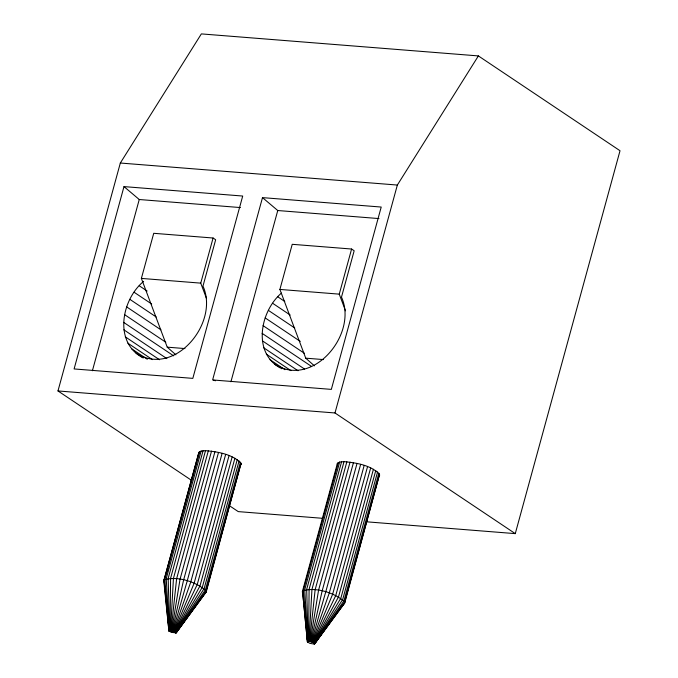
<?xml version="1.0" encoding="UTF-8"?>
<svg xmlns="http://www.w3.org/2000/svg" width="678" height="678" viewBox="0 0 678 678"><rect width="100%" height="100%" fill="white"/><g stroke="black" fill="none" stroke-linecap="round" stroke-linejoin="round"><path stroke-width="1.02" d="M168.873 630.811L170.051 630.354L170.593 578.258L205.51 450.624C217.824 451.828 232.19 454.006 241.063 463.26L206.239 591.894L176.153 632.871L171.271 632.328L168.873 630.811L163.788 580.868L198.917 452.319L201.146 451.048L205.51 450.624M307.38 641.82L308.566 641.363L309.109 589.267L344.026 461.633C356.331 462.837 370.697 465.015 379.578 474.278L344.746 602.903L314.177 644.066L309.778 643.337L307.38 641.82L302.515 590.962C315.397 586.64 334.839 592.708 344.661 601.911L344.746 602.903L314.66 643.88M176.153 632.871L174.678 631.447L170.551 630.379L173.441 578.385L208.358 450.751M314.753 643.736L313.185 642.464L309.058 641.388L311.948 589.394L346.865 461.76M171.102 630.438L176.619 578.732L211.536 451.099M309.609 641.447L315.126 589.741L350.043 462.108M143.117 357.891C113.438 342.712 121.387 299.693 143.617 281.395M279.878 367.722C252.241 352.009 260.428 311.092 281.395 293.133M171.695 630.54L180.034 579.3L214.951 451.667M310.202 641.549L318.541 590.309L353.458 462.676M172.314 630.667L183.594 580.063L218.511 452.429M310.821 641.676L322.109 591.072L357.026 463.438M198.917 452.319L163.788 580.868L164.186 581.936M337.212 464.244L337.432 463.328L339.653 462.057L344.026 461.633M191.645 480.414L57.977 390.943L120.328 163.025L201.358 33.9L478.38 55.918L620.023 150.728L515.272 533.628L366.756 521.823M123.989 186.603L74.105 368.942L192.823 378.375L242.707 196.044L123.989 186.603L139.253 199.518L240.453 207.57M92.403 370.756L139.253 199.518M175.89 354.831L167.237 347.161L141.38 278.412L153.728 233.3L213.087 238.012L215.663 239.741L202.976 286.108C219.706 322.931 174.314 377.866 136.1 353.187M206.282 297.862L200.747 283.133L213.087 238.012M262.496 197.62L212.612 379.951L331.339 389.384L381.214 207.053L262.496 197.62L277.76 210.527L378.968 218.579M199.739 451.582L164.822 579.215L169.051 630.523M166.974 571.724L167.813 568.664M201.146 451.048L166.229 578.681L169.297 630.43M203.086 450.717L168.169 578.359L169.636 630.37M230.918 381.773L277.76 210.527M222.113 453.362L187.196 580.995L172.932 630.828M225.655 454.446L190.738 582.08L173.551 631.023M229.037 455.641L194.12 583.283L174.136 631.226M232.147 456.93L197.23 584.563L174.678 631.447M314.406 365.849L305.744 358.17L279.895 289.43L292.235 244.309L351.594 249.029L354.17 250.75L341.483 297.125C358.221 333.94 312.821 388.875 274.607 364.196M234.91 458.26L199.993 585.894L175.153 631.684M237.249 459.591L202.332 587.224L175.56 631.913L169.381 631.421M239.08 460.896L204.163 588.529L175.882 632.142M240.368 462.133L205.451 589.767L176.102 632.354M241.063 463.26L205.714 592.725L204.603 593.36M345.534 310.838L339.254 294.142L351.594 249.029M515.272 533.628L334.991 412.97L397.35 185.052L478.38 55.918M337.432 463.328L302.295 591.877L302.693 592.945M338.254 462.591L303.337 590.224L307.558 641.532M339.653 462.057L304.736 589.69L307.804 641.439M341.593 461.735L306.676 589.368L308.143 641.388M360.628 464.371L325.711 592.004L311.448 641.846M364.171 465.455L329.254 593.089L312.058 642.032M367.544 466.659L332.627 594.292L312.643 642.236M370.663 467.939L335.746 595.572L313.185 642.464M373.425 469.269L338.508 596.903L313.668 642.693M375.756 470.6L340.839 598.233L314.075 642.922M377.595 471.905L342.678 599.538L314.389 643.151M378.875 473.142L343.958 600.776L314.609 643.363M344.229 603.734L379.578 474.278M240.631 465.091L241.156 464.26M379.146 476.1L379.663 475.27M175.848 632.218L176.983 630.481M175.661 633.057L181.001 625.37M314.177 644.066L316.541 640.651M317.728 638.939L320.694 634.676M176.221 632.549L206.146 590.894C196.332 581.699 176.89 575.63 164 579.953L168.941 630.998M314.736 643.558L344.661 601.911M175.958 632.981L192.416 610.217M193.628 608.53L197.29 603.479M200.942 598.42L203.383 595.047M314.465 643.99L331.534 620.387M332.754 618.7L337.627 611.954M340.678 607.742L343.11 604.369M176.238 632.727L206.239 591.894L206.146 590.894M170.051 630.354L170.551 630.379M308.566 641.363L309.058 641.388M120.328 163.025L397.35 185.052M141.38 278.412L200.747 283.133M279.895 289.43L339.254 294.142M167.237 347.161L184.941 348.568M305.744 358.17L323.448 359.577M57.977 390.943L334.991 412.97M322.516 518.306L238.258 511.61L229.461 505.729M213.587 380.222L215.528 380.765M277.751 296.778L284.777 301.481M272.632 303.269L290.192 315.024M268.403 310.38L294.744 328.008M265.183 317.914L300.303 341.415M263.072 325.643L304.337 353.263M262.115 333.356L311.287 366.264M262.361 340.822L304.507 369.027M263.784 347.831L298.032 370.747M266.361 354.179L290.938 370.637M269.997 359.687L284.93 369.68M280.048 367.578L281.802 368.756M139.244 285.769L147.143 291.057M134.125 292.26L151.686 304.015M129.896 299.371L156.228 316.999M126.676 306.905L160.915 329.822M124.557 314.634L165.822 342.254M123.608 322.347L173.653 355.84M123.854 329.813L166.873 358.611M125.277 336.822L159.516 359.738M127.845 343.17L152.431 359.628M131.49 348.678L147.296 359.255M141.532 356.569L143.295 357.738M302.515 590.962L307.448 642.007M306.507 628.625L306.77 631.76M307.109 635.939L307.456 640.125M167.661 613.429L167.83 615.522M168.169 619.7L168.517 623.887M168.771 627.023L169.11 631.201"/></g></svg>
